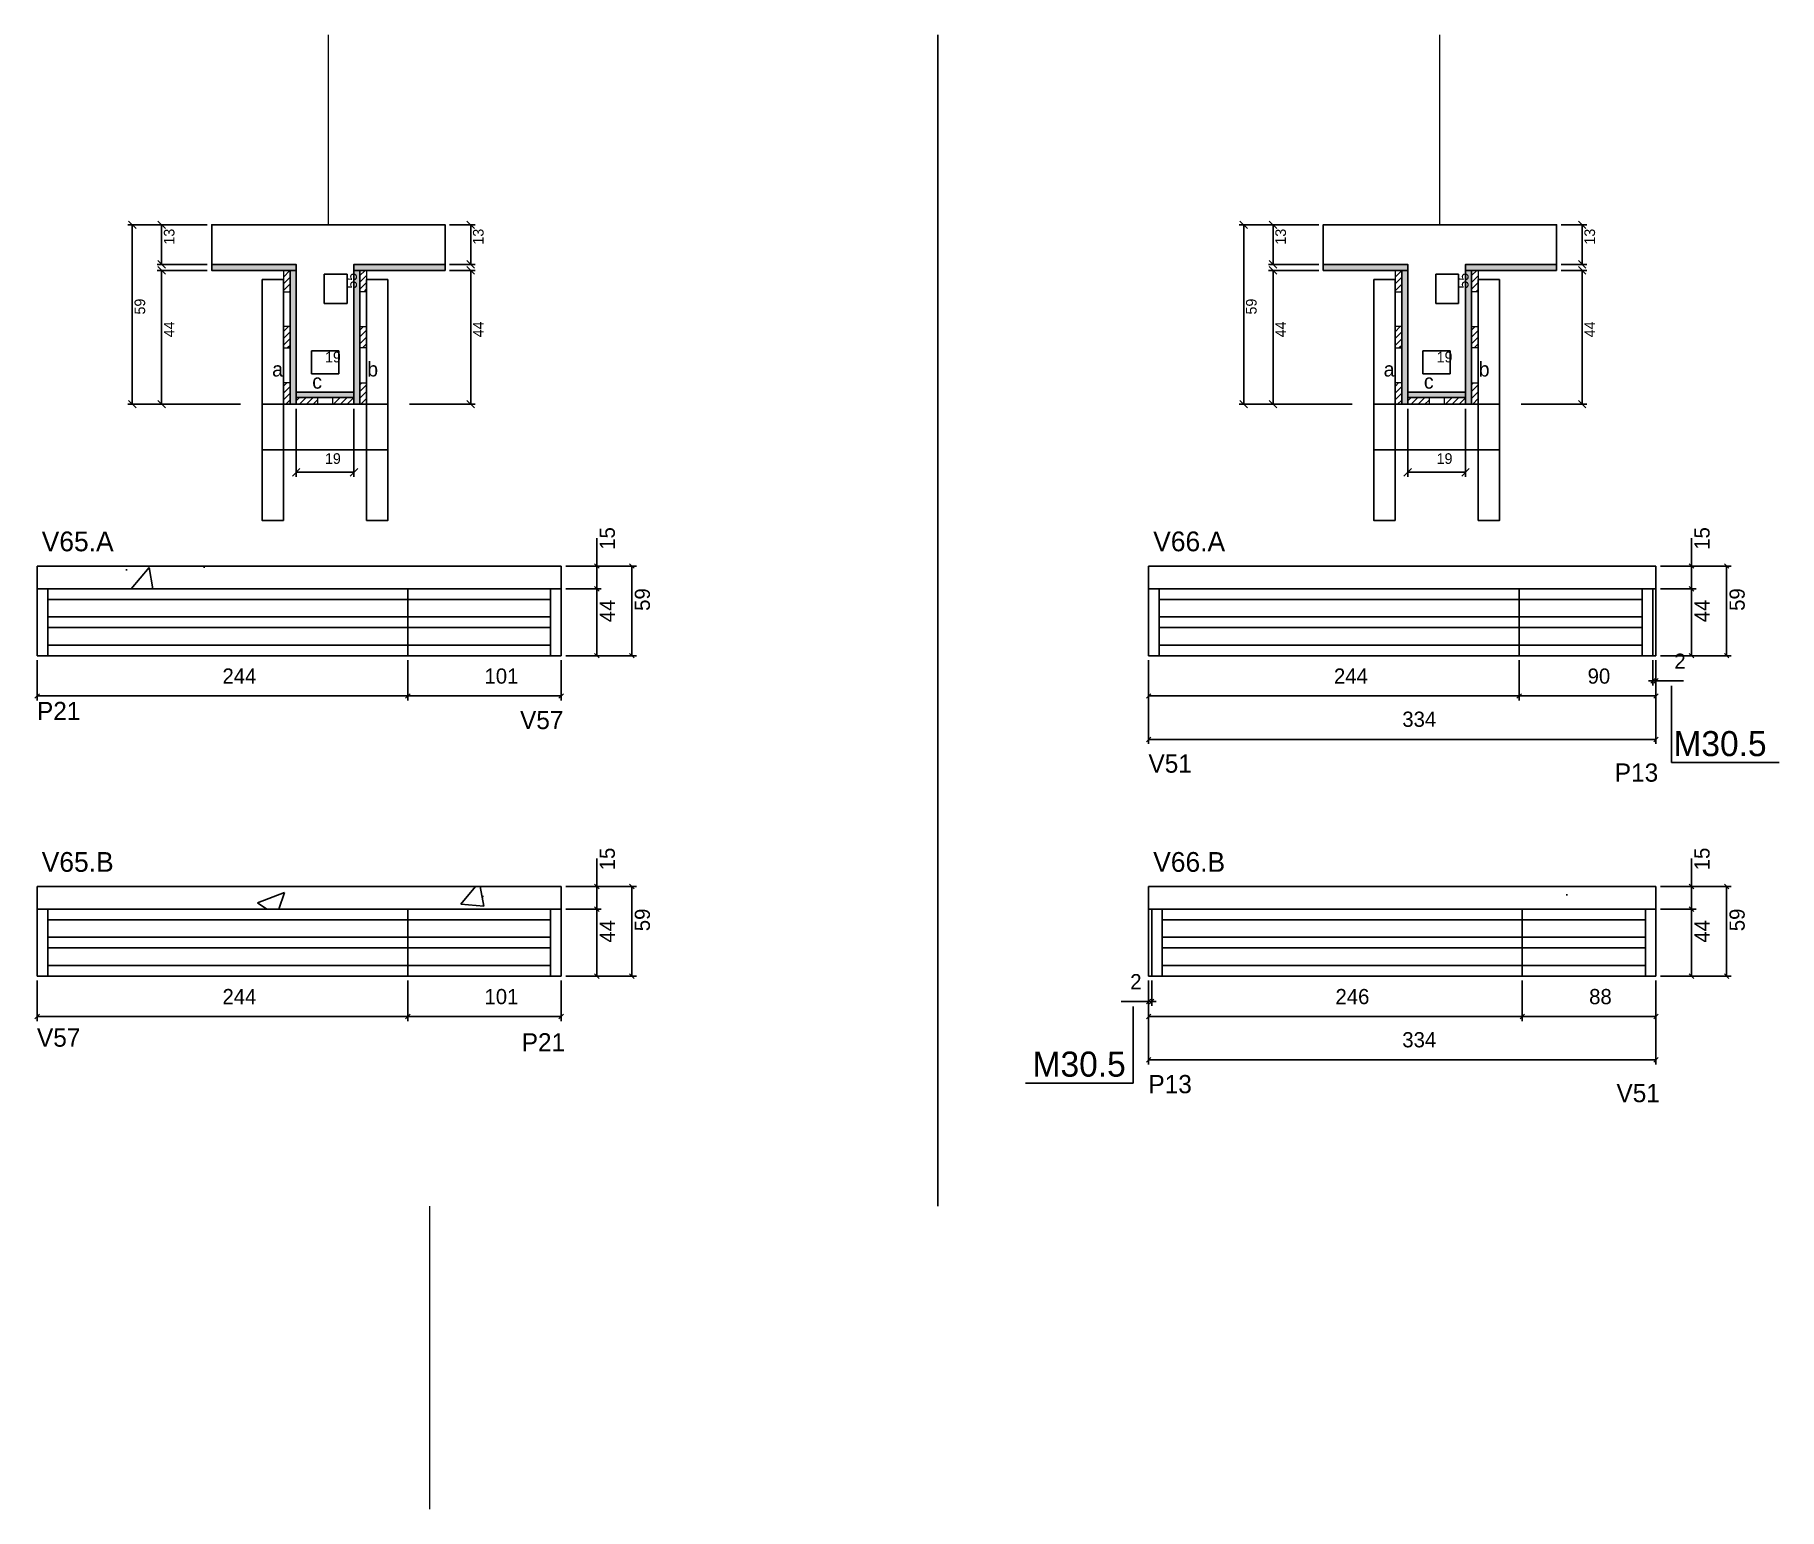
# Model space of a CAD drawing. Header units: metres. Extents: x 7484 to 8632, y 5126 to 6096.
import ezdxf

# ---------------------------------------------------------------- set-up
doc = ezdxf.new("R2010")
doc.units = ezdxf.units.M
for name, color, linetype in [('5', 7, 'Continuous'), ('CONCRETO', 7, 'Continuous'), ('COTA', 7, 'Continuous'), ('Cota Seção (2x)', 7, 'Continuous'), ('detalhes', 7, 'Continuous'), ('Hachura', 7, 'Continuous'), ('Madeira', 7, 'Continuous'), ('NOMENCLATURA', 7, 'Continuous'), ('Painéis', 7, 'Continuous'), ('SARR_2.2x7', 7, 'Continuous'), ('SARR_3.5x7', 7, 'Continuous'), ('SARRAFO DE PRESSAO', 7, 'Continuous'), ('Texto Seção', 7, 'Continuous')]:
    doc.layers.add(name, color=color, linetype=linetype)

msp = doc.modelspace()

# ---------------------------------------------------------------- hatches: boundary and pattern name
at = {"layer": 'COTA'}
h = msp.add_hatch(dxfattribs=at)
h.set_pattern_fill('AR-CONC')
h.paths.add_polyline_path([(7830.3, 5731.5), (7830.3, 5746.5), (7485.1, 5746.5), (7485.3, 5731.5), (7830.3, 5731.5)])
h = msp.add_hatch(dxfattribs=at)
h.set_pattern_fill('AR-CONC')
h.paths.add_polyline_path([(8551, 5731.5), (8551, 5746.5), (8216.8, 5746.5), (8217, 5731.5), (8551, 5731.5)])
h = msp.add_hatch(dxfattribs=at)
h.set_pattern_fill('AR-CONC')
h.paths.add_polyline_path([(7830.3, 5520.7), (7830.3, 5535.7), (7485.1, 5535.7), (7485.3, 5520.7), (7830.3, 5520.7)])
h = msp.add_hatch(dxfattribs=at)
h.set_pattern_fill('AR-CONC')
h.paths.add_polyline_path([(8551, 5520.7), (8551, 5535.7), (8216.8, 5535.7), (8217, 5520.7), (8551, 5520.7)])
at = {"layer": 'Hachura'}
h = msp.add_hatch(color=7, dxfattribs=at)
h.dxf.hatch_style = 1
h.paths.add_polyline_path([(7655.8, 5941), (7655.8, 5945), (7600.2, 5945), (7600.2, 5941), (7655.8, 5941)])
h = msp.add_hatch(dxfattribs=at)
h.set_pattern_fill('ANSI31')
h.paths.add_polyline_path([(7647.4, 5927), (7651.8, 5927), (7651.8, 5941), (7647.4, 5941), (7647.4, 5927)])
h = msp.add_hatch(color=7, dxfattribs=at)
h.dxf.hatch_style = 1
h.paths.add_polyline_path([(7651.8, 5941), (7655.8, 5941), (7655.8, 5853), (7651.8, 5853), (7651.8, 5941)])
h = msp.add_hatch(color=7, dxfattribs=at)
h.dxf.hatch_style = 1
h.paths.add_polyline_path([(7753.8, 5941), (7753.8, 5945), (7693.8, 5945), (7693.8, 5941), (7753.8, 5941)])
h = msp.add_hatch(color=7, dxfattribs=at)
h.dxf.hatch_style = 1
h.paths.add_polyline_path([(7697.8, 5943), (7693.8, 5943), (7693.8, 5853), (7697.8, 5853), (7697.8, 5943)])
h = msp.add_hatch(dxfattribs=at)
h.set_pattern_fill('ANSI31')
h.paths.add_polyline_path([(7702.2, 5927), (7697.8, 5927), (7697.8, 5941), (7702.2, 5941), (7702.2, 5927)])
h = msp.add_hatch(color=7, dxfattribs=at)
h.dxf.hatch_style = 1
h.paths.add_polyline_path([(8387.6, 5941), (8387.6, 5945), (8332, 5945), (8332, 5941), (8387.6, 5941)])
h = msp.add_hatch(dxfattribs=at)
h.set_pattern_fill('ANSI31')
h.paths.add_polyline_path([(8379.2, 5927), (8383.6, 5927), (8383.6, 5941), (8379.2, 5941), (8379.2, 5927)])
h = msp.add_hatch(color=7, dxfattribs=at)
h.dxf.hatch_style = 1
h.paths.add_polyline_path([(8383.6, 5941), (8387.6, 5941), (8387.6, 5853), (8383.6, 5853), (8383.6, 5941)])
h = msp.add_hatch(color=7, dxfattribs=at)
h.dxf.hatch_style = 1
h.paths.add_polyline_path([(8485.6, 5941), (8485.6, 5945), (8425.6, 5945), (8425.6, 5941), (8485.6, 5941)])
h = msp.add_hatch(color=7, dxfattribs=at)
h.dxf.hatch_style = 1
h.paths.add_polyline_path([(8429.6, 5943), (8425.6, 5943), (8425.6, 5853), (8429.6, 5853), (8429.6, 5943)])
h = msp.add_hatch(dxfattribs=at)
h.set_pattern_fill('ANSI31')
h.paths.add_polyline_path([(8434, 5927), (8429.6, 5927), (8429.6, 5941), (8434, 5941), (8434, 5927)])
h = msp.add_hatch(dxfattribs=at)
h.set_pattern_fill('ANSI31')
h.paths.add_polyline_path([(7647.4, 5890), (7651.8, 5890), (7651.8, 5904), (7647.4, 5904), (7647.4, 5890)])
h = msp.add_hatch(dxfattribs=at)
h.set_pattern_fill('ANSI31')
h.paths.add_polyline_path([(7702.2, 5890), (7697.8, 5890), (7697.8, 5904), (7702.2, 5904), (7702.2, 5890)])
h = msp.add_hatch(dxfattribs=at)
h.set_pattern_fill('ANSI31')
h.paths.add_polyline_path([(8379.2, 5890), (8383.6, 5890), (8383.6, 5904), (8379.2, 5904), (8379.2, 5890)])
h = msp.add_hatch(dxfattribs=at)
h.set_pattern_fill('ANSI31')
h.paths.add_polyline_path([(8434, 5890), (8429.6, 5890), (8429.6, 5904), (8434, 5904), (8434, 5890)])
h = msp.add_hatch(dxfattribs=at)
h.set_pattern_fill('ANSI31')
h.paths.add_polyline_path([(7647.4, 5853), (7651.8, 5853), (7651.8, 5867), (7647.4, 5867), (7647.4, 5853)])
h = msp.add_hatch(color=7, dxfattribs=at)
h.dxf.hatch_style = 1
h.paths.add_polyline_path([(7693.8, 5857.4), (7693.8, 5861), (7655.8, 5861), (7655.8, 5857.4), (7693.8, 5857.4)])
h = msp.add_hatch(dxfattribs=at)
h.set_pattern_fill('ANSI31')
h.paths.add_polyline_path([(7655.8, 5853), (7655.8, 5857.4), (7669.8, 5857.4), (7669.8, 5853), (7655.8, 5853)])
h = msp.add_hatch(dxfattribs=at)
h.set_pattern_fill('ANSI31')
h.paths.add_polyline_path([(7693.8, 5853), (7693.8, 5857.4), (7679.8, 5857.4), (7679.8, 5853), (7693.8, 5853)])
h = msp.add_hatch(dxfattribs=at)
h.set_pattern_fill('ANSI31')
h.paths.add_polyline_path([(7702.2, 5853), (7697.8, 5853), (7697.8, 5867), (7702.2, 5867), (7702.2, 5853)])
h = msp.add_hatch(dxfattribs=at)
h.set_pattern_fill('ANSI31')
h.paths.add_polyline_path([(8379.2, 5853), (8383.6, 5853), (8383.6, 5867), (8379.2, 5867), (8379.2, 5853)])
h = msp.add_hatch(color=7, dxfattribs=at)
h.dxf.hatch_style = 1
h.paths.add_polyline_path([(8425.6, 5857.4), (8425.6, 5861), (8387.6, 5861), (8387.6, 5857.4), (8425.6, 5857.4)])
h = msp.add_hatch(dxfattribs=at)
h.set_pattern_fill('ANSI31')
h.paths.add_polyline_path([(8387.6, 5853), (8387.6, 5857.4), (8401.6, 5857.4), (8401.6, 5853), (8387.6, 5853)])
h = msp.add_hatch(dxfattribs=at)
h.set_pattern_fill('ANSI31')
h.paths.add_polyline_path([(8425.6, 5853), (8425.6, 5857.4), (8411.6, 5857.4), (8411.6, 5853), (8425.6, 5853)])
h = msp.add_hatch(dxfattribs=at)
h.set_pattern_fill('ANSI31')
h.paths.add_polyline_path([(8434, 5853), (8429.6, 5853), (8429.6, 5867), (8434, 5867), (8434, 5853)])

# ---------------------------------------------------------------- linework, layer by layer
at = {"layer": 'CONCRETO', "color": 251, "lineweight": 25}
for points in [[(7600.2, 5945), (7600.2, 5971), (7753.8, 5971), (7753.8, 5945), (7693.8, 5945), (7693.8, 5861), (7655.8, 5861), (7655.8, 5945)], [(8332, 5945), (8332, 5971), (8485.6, 5971), (8485.6, 5945), (8425.6, 5945), (8425.6, 5861), (8387.6, 5861), (8387.6, 5945)]]:
    msp.add_lwpolyline(points, close=True, dxfattribs=at)
at = {"layer": 'COTA', "color": 241, "lineweight": 25}
for p, q in [((8078.3, 6096), (8078.3, 5325.2)), ((7485.3, 5731.5), (7485.3, 5746.5)), ((7830.3, 5746.5), (7485.3, 5746.5)), ((7830.3, 5746.5), (7830.3, 5731.5)), ((8217, 5731.5), (8217, 5746.5)), ((8551, 5746.5), (8217, 5746.5)), ((8551, 5746.5), (8551, 5731.5)), ((7485.3, 5520.7), (7485.3, 5535.7)), ((7830.3, 5535.7), (7485.3, 5535.7)), ((7830.3, 5535.7), (7830.3, 5520.7)), ((8217, 5520.7), (8217, 5535.7)), ((8551, 5535.7), (8217, 5535.7)), ((8551, 5535.7), (8551, 5520.7))]:
    msp.add_line(p, q, dxfattribs=at)
at = {"layer": 'COTA', "color": 4, "lineweight": 25}
for p, q in [((7597.2, 5971), (7544.9, 5971)), ((7547.9, 5853), (7547.9, 5971)), ((7597.2, 5971), (7564.2, 5971)), ((7567.2, 5971), (7567.2, 5945)), ((7756.8, 5971), (7773.7, 5971)), ((7770.7, 5971), (7770.7, 5945)), ((8329, 5971), (8276.6, 5971)), ((8279.6, 5853), (8279.6, 5971)), ((8329, 5971), (8295.9, 5971)), ((8298.9, 5971), (8298.9, 5945)), ((8488.6, 5971), (8505.4, 5971)), ((8502.4, 5971), (8502.4, 5945)), ((7597.2, 5945), (7564.2, 5945)), ((7597.2, 5941), (7564.2, 5941)), ((7567.2, 5941), (7567.2, 5853)), ((7756.8, 5945), (7773.7, 5945)), ((7756.8, 5941), (7773.7, 5941)), ((7770.7, 5853), (7770.7, 5941)), ((8329, 5945), (8295.9, 5945)), ((8329, 5941), (8295.9, 5941)), ((8298.9, 5941), (8298.9, 5853)), ((8488.6, 5945), (8505.4, 5945)), ((8488.6, 5941), (8505.4, 5941)), ((8502.4, 5853), (8502.4, 5941)), ((7619.2, 5853), (7544.9, 5853)), ((7619.2, 5853), (7564.2, 5853)), ((7655.8, 5850), (7655.8, 5805.2)), ((7693.8, 5850), (7693.8, 5805.2)), ((7730.4, 5853), (7773.7, 5853)), ((8351, 5853), (8276.6, 5853)), ((8351, 5853), (8295.9, 5853)), ((8387.6, 5850), (8387.6, 5805.2)), ((8425.6, 5850), (8425.6, 5805.2)), ((8462.2, 5853), (8505.4, 5853)), ((7655.8, 5808.2), (7693.8, 5808.2)), ((8387.6, 5808.2), (8425.6, 5808.2)), ((7485.3, 5684.5), (7485.3, 5658)), ((7729.3, 5684.5), (7729.3, 5658)), ((7729.3, 5684.5), (7729.3, 5658)), ((7830.3, 5684.5), (7830.3, 5658)), ((8217, 5684.5), (8217, 5658)), ((8217, 5684.5), (8217, 5629.4)), ((8461, 5684.5), (8461, 5658)), ((8461, 5684.5), (8461, 5658)), ((8549, 5684.5), (8549, 5667.9)), ((8551, 5684.5), (8551, 5658)), ((8551, 5684.5), (8551, 5629.4)), ((8551, 5684.5), (8551, 5667.9)), ((7485.3, 5661), (7729.3, 5661)), ((7729.3, 5661), (7830.3, 5661)), ((8217, 5661), (8461, 5661)), ((8461, 5661), (8551, 5661)), ((8549, 5670.9), (8546, 5670.9)), ((8549, 5670.9), (8551, 5670.9)), ((8551, 5670.9), (8569.1, 5670.9)), ((8217, 5632.4), (8551, 5632.4)), ((7485.3, 5473.7), (7485.3, 5447.1)), ((7729.3, 5473.7), (7729.3, 5447.1)), ((7729.3, 5473.7), (7729.3, 5447.1)), ((7830.3, 5473.7), (7830.3, 5447.1)), ((8217, 5473.7), (8217, 5447.1)), ((8217, 5473.7), (8217, 5418.6)), ((8217, 5473.7), (8217, 5457)), ((8219, 5473.7), (8219, 5457)), ((8463, 5473.7), (8463, 5447.1)), ((8463, 5473.7), (8463, 5447.1)), ((8551, 5473.7), (8551, 5447.1)), ((8551, 5473.7), (8551, 5418.6)), ((8217, 5460), (8198.9, 5460)), ((8219, 5460), (8217, 5460)), ((8219, 5460), (8222, 5460)), ((7485.3, 5450.1), (7729.3, 5450.1)), ((7729.3, 5450.1), (7830.3, 5450.1)), ((8217, 5450.1), (8463, 5450.1)), ((8463, 5450.1), (8551, 5450.1)), ((8217, 5421.6), (8551, 5421.6))]:
    msp.add_line(p, q, dxfattribs=at)
at = {"layer": 'COTA', "color": 0, "lineweight": 25}
for p, q in [((7486.8, 5662.5), (7483.8, 5659.5)), ((7727.8, 5659.5), (7730.8, 5662.5)), ((7730.8, 5662.5), (7727.8, 5659.5)), ((7828.8, 5659.5), (7831.8, 5662.5)), ((8218.5, 5662.5), (8215.5, 5659.5)), ((8459.5, 5659.5), (8462.5, 5662.5)), ((8462.5, 5662.5), (8459.5, 5659.5)), ((8547.5, 5669.4), (8550.5, 5672.4)), ((8552.5, 5672.4), (8549.5, 5669.4)), ((8549.5, 5659.5), (8552.5, 5662.5)), ((8218.5, 5633.9), (8215.5, 5630.9)), ((8549.5, 5630.9), (8552.5, 5633.9)), ((8215.5, 5458.5), (8218.5, 5461.5)), ((8220.5, 5461.5), (8217.5, 5458.5)), ((7486.8, 5451.6), (7483.8, 5448.6)), ((7727.8, 5448.6), (7730.8, 5451.6)), ((7730.8, 5451.6), (7727.8, 5448.6)), ((7828.8, 5448.6), (7831.8, 5451.6)), ((8218.5, 5451.6), (8215.5, 5448.6)), ((8461.5, 5448.6), (8464.5, 5451.6)), ((8464.5, 5451.6), (8461.5, 5448.6)), ((8549.5, 5448.6), (8552.5, 5451.6)), ((8218.5, 5423.1), (8215.5, 5420.1)), ((8549.5, 5420.1), (8552.5, 5423.1))]:
    msp.add_line(p, q, dxfattribs=at)
for points in [[(7550.4, 5968.5), (7545.4, 5973.5)], [(7569.7, 5968.5), (7564.7, 5973.5)], [(7773.2, 5968.5), (7768.2, 5973.5)], [(8282.1, 5968.5), (8277.1, 5973.5)], [(8301.4, 5968.5), (8296.4, 5973.5)], [(8504.9, 5968.5), (8499.9, 5973.5)], [(7564.7, 5947.5), (7569.7, 5942.5)], [(7569.7, 5938.5), (7564.7, 5943.5)], [(7768.2, 5947.5), (7773.2, 5942.5)], [(7773.2, 5938.5), (7768.2, 5943.5)], [(8296.4, 5947.5), (8301.4, 5942.5)], [(8301.4, 5938.5), (8296.4, 5943.5)], [(8499.9, 5947.5), (8504.9, 5942.5)], [(8504.9, 5938.5), (8499.9, 5943.5)], [(7545.4, 5855.5), (7550.4, 5850.5)], [(7564.7, 5855.5), (7569.7, 5850.5)], [(7768.2, 5855.5), (7773.2, 5850.5)], [(8277.1, 5855.5), (8282.1, 5850.5)], [(8296.4, 5855.5), (8301.4, 5850.5)], [(8499.9, 5855.5), (8504.9, 5850.5)], [(7658.3, 5810.7), (7653.3, 5805.7)], [(7691.3, 5805.7), (7696.3, 5810.7)], [(8390.1, 5810.7), (8385.1, 5805.7)], [(8423.1, 5805.7), (8428.1, 5810.7)]]:
    msp.add_lwpolyline(points, dxfattribs=at)
at = {"layer": 'Cota Seção (2x)', "color": 180, "lineweight": 25}
for p, q in [((7689.3, 5938.6), (7674.3, 5938.6)), ((7674.3, 5938.6), (7674.3, 5919.3)), ((7689.3, 5919.3), (7689.3, 5938.6)), ((8421.1, 5938.6), (8406.1, 5938.6)), ((8406.1, 5938.6), (8406.1, 5919.3)), ((8421.1, 5919.3), (8421.1, 5938.6)), ((7674.3, 5919.3), (7689.3, 5919.3)), ((8406.1, 5919.3), (8421.1, 5919.3)), ((7683.8, 5888), (7665.8, 5888)), ((7665.8, 5888), (7665.8, 5873)), ((7683.8, 5873), (7683.8, 5888)), ((8415.6, 5888), (8397.6, 5888)), ((8397.6, 5888), (8397.6, 5873)), ((8415.6, 5873), (8415.6, 5888)), ((7665.8, 5873), (7683.8, 5873)), ((8397.6, 5873), (8415.6, 5873))]:
    msp.add_line(p, q, dxfattribs=at)
at = {"layer": 'Madeira', "color": 126, "lineweight": 18}
for points in [[(7647.4, 5927), (7651.8, 5927), (7651.8, 5941), (7647.4, 5941)], [(7702.2, 5927), (7697.8, 5927), (7697.8, 5941), (7702.2, 5941)], [(8379.2, 5927), (8383.6, 5927), (8383.6, 5941), (8379.2, 5941)], [(8434, 5927), (8429.6, 5927), (8429.6, 5941), (8434, 5941)], [(7647.4, 5890), (7651.8, 5890), (7651.8, 5904), (7647.4, 5904)], [(7702.2, 5890), (7697.8, 5890), (7697.8, 5904), (7702.2, 5904)], [(8379.2, 5890), (8383.6, 5890), (8383.6, 5904), (8379.2, 5904)], [(8434, 5890), (8429.6, 5890), (8429.6, 5904), (8434, 5904)], [(7647.4, 5853), (7651.8, 5853), (7651.8, 5867), (7647.4, 5867)], [(7655.8, 5853), (7655.8, 5857.4), (7669.8, 5857.4), (7669.8, 5853)], [(7693.8, 5853), (7693.8, 5857.4), (7679.8, 5857.4), (7679.8, 5853)], [(7702.2, 5853), (7697.8, 5853), (7697.8, 5867), (7702.2, 5867)], [(8379.2, 5853), (8383.6, 5853), (8383.6, 5867), (8379.2, 5867)], [(8387.6, 5853), (8387.6, 5857.4), (8401.6, 5857.4), (8401.6, 5853)], [(8425.6, 5853), (8425.6, 5857.4), (8411.6, 5857.4), (8411.6, 5853)], [(8434, 5853), (8429.6, 5853), (8429.6, 5867), (8434, 5867)]]:
    msp.add_lwpolyline(points, close=True, dxfattribs=at)
at = {"layer": 'NOMENCLATURA', "color": 7, "lineweight": 25}
for p, q in [((8561.2, 5617.2), (8561.2, 5667.6)), ((8561.2, 5617.2), (8632.1, 5617.2)), ((8206.8, 5406.3), (8206.8, 5456.7)), ((8206.8, 5406.3), (8135.9, 5406.3))]:
    msp.add_line(p, q, dxfattribs=at)
at = {"layer": 'Painéis', "color": 4, "lineweight": 25}
for p, q in [((7853.7, 5746.5), (7853.7, 5764.9)), ((8574.4, 5746.5), (8574.4, 5764.9)), ((7833.3, 5746.5), (7856.7, 5746.5)), ((7833.3, 5746.5), (7879.8, 5746.5)), ((7853.7, 5731.5), (7853.7, 5746.5)), ((7876.8, 5746.5), (7876.8, 5687.5)), ((8554, 5746.5), (8577.4, 5746.5)), ((8554, 5746.5), (8600.5, 5746.5)), ((8574.4, 5731.5), (8574.4, 5746.5)), ((8597.5, 5746.5), (8597.5, 5687.5)), ((7833.3, 5731.5), (7856.7, 5731.5)), ((7833.3, 5731.5), (7856.7, 5731.5)), ((7853.7, 5731.5), (7853.7, 5687.5)), ((8554, 5731.5), (8577.4, 5731.5)), ((8554, 5731.5), (8577.4, 5731.5)), ((8574.4, 5731.5), (8574.4, 5687.5)), ((7833.3, 5687.5), (7856.7, 5687.5)), ((7833.3, 5687.5), (7879.8, 5687.5)), ((8554, 5687.5), (8577.4, 5687.5)), ((8554, 5687.5), (8600.5, 5687.5)), ((7853.7, 5535.7), (7853.7, 5554)), ((8574.4, 5535.7), (8574.4, 5554)), ((7833.3, 5535.7), (7856.7, 5535.7)), ((7833.3, 5535.7), (7879.8, 5535.7)), ((7853.7, 5520.7), (7853.7, 5535.7)), ((7876.8, 5535.7), (7876.8, 5476.7)), ((8554, 5535.7), (8577.4, 5535.7)), ((8554, 5535.7), (8600.5, 5535.7)), ((8574.4, 5520.7), (8574.4, 5535.7)), ((8597.5, 5535.7), (8597.5, 5476.7)), ((7833.3, 5520.7), (7856.7, 5520.7)), ((7833.3, 5520.7), (7856.7, 5520.7)), ((7853.7, 5520.7), (7853.7, 5476.7)), ((8554, 5520.7), (8577.4, 5520.7)), ((8554, 5520.7), (8577.4, 5520.7)), ((8574.4, 5520.7), (8574.4, 5476.7)), ((7833.3, 5476.7), (7856.7, 5476.7)), ((7833.3, 5476.7), (7879.8, 5476.7)), ((8554, 5476.7), (8577.4, 5476.7)), ((8554, 5476.7), (8600.5, 5476.7))]:
    msp.add_line(p, q, dxfattribs=at)
at = {"layer": 'Painéis', "color": 0, "lineweight": 25}
for p, q in [((7855.2, 5745), (7852.2, 5748)), ((7878.3, 5745), (7875.3, 5748)), ((8575.9, 5745), (8572.9, 5748)), ((8599, 5745), (8596, 5748)), ((7852.2, 5733), (7855.2, 5730)), ((7855.2, 5730), (7852.2, 5733)), ((8572.9, 5733), (8575.9, 5730)), ((8575.9, 5730), (8572.9, 5733)), ((7852.2, 5689), (7855.2, 5686)), ((7875.3, 5689), (7878.3, 5686)), ((8572.9, 5689), (8575.9, 5686)), ((8596, 5689), (8599, 5686)), ((7855.2, 5534.2), (7852.2, 5537.2)), ((7878.3, 5534.2), (7875.3, 5537.2)), ((8575.9, 5534.2), (8572.9, 5537.2)), ((8599, 5534.2), (8596, 5537.2)), ((7852.2, 5522.2), (7855.2, 5519.2)), ((7855.2, 5519.2), (7852.2, 5522.2)), ((8572.9, 5522.2), (8575.9, 5519.2)), ((8575.9, 5519.2), (8572.9, 5522.2)), ((7852.2, 5478.2), (7855.2, 5475.2)), ((7875.3, 5478.2), (7878.3, 5475.2)), ((8572.9, 5478.2), (8575.9, 5475.2)), ((8596, 5478.2), (8599, 5475.2))]:
    msp.add_line(p, q, dxfattribs=at)
at = {"layer": 'Painéis', "color": 200, "lineweight": 25}
for p, q in [((7485.3, 5731.5), (7830.3, 5731.5)), ((7485.3, 5687.5), (7485.3, 5731.5)), ((7729.3, 5687.5), (7729.3, 5731.5)), ((7830.3, 5687.5), (7830.3, 5731.5)), ((8217, 5731.5), (8551, 5731.5)), ((8217, 5687.5), (8217, 5731.5)), ((8461, 5687.5), (8461, 5731.5)), ((8549, 5687.5), (8549, 5731.5)), ((8551, 5687.5), (8551, 5731.5)), ((7485.3, 5687.5), (7830.3, 5687.5)), ((8217, 5687.5), (8551, 5687.5)), ((7485.3, 5520.7), (7830.3, 5520.7)), ((7485.3, 5476.7), (7485.3, 5520.7)), ((7729.3, 5476.7), (7729.3, 5520.7)), ((7830.3, 5476.7), (7830.3, 5520.7)), ((8217, 5520.7), (8551, 5520.7)), ((8217, 5476.7), (8217, 5520.7)), ((8219, 5476.7), (8219, 5520.7)), ((8463, 5476.7), (8463, 5520.7)), ((8551, 5476.7), (8551, 5520.7)), ((7485.3, 5476.7), (7830.3, 5476.7)), ((8217, 5476.7), (8551, 5476.7))]:
    msp.add_line(p, q, dxfattribs=at)
for points in [[(7655.8, 5941), (7655.8, 5945), (7600.2, 5945), (7600.2, 5941)], [(7651.8, 5941), (7655.8, 5941), (7655.8, 5853), (7651.8, 5853)], [(7753.8, 5941), (7753.8, 5945), (7693.8, 5945), (7693.8, 5941)], [(7697.8, 5941), (7693.8, 5941), (7693.8, 5853), (7697.8, 5853)], [(8387.6, 5941), (8387.6, 5945), (8332, 5945), (8332, 5941)], [(8383.6, 5941), (8387.6, 5941), (8387.6, 5853), (8383.6, 5853)], [(8485.6, 5941), (8485.6, 5945), (8425.6, 5945), (8425.6, 5941)], [(8429.6, 5941), (8425.6, 5941), (8425.6, 5853), (8429.6, 5853)], [(7693.8, 5857.4), (7693.8, 5861), (7655.8, 5861), (7655.8, 5857.4)], [(8425.6, 5857.4), (8425.6, 5861), (8387.6, 5861), (8387.6, 5857.4)]]:
    msp.add_lwpolyline(points, close=True, dxfattribs=at)
at = {"layer": 'SARR_2.2x7', "color": 40, "lineweight": 25}
for p, q in [((7492.3, 5687.5), (7492.3, 5731.5)), ((7823.3, 5687.5), (7823.3, 5731.5)), ((8224, 5687.5), (8224, 5731.5)), ((8542, 5687.5), (8542, 5731.5)), ((7492.3, 5724.5), (7729.3, 5724.5)), ((7729.3, 5724.5), (7823.3, 5724.5)), ((8224, 5724.5), (8461, 5724.5)), ((8461, 5724.5), (8542, 5724.5)), ((7492.3, 5713), (7729.3, 5713)), ((7729.3, 5713), (7823.3, 5713)), ((8224, 5713), (8461, 5713)), ((8461, 5713), (8542, 5713)), ((7492.3, 5706), (7729.3, 5706)), ((7729.3, 5706), (7823.3, 5706)), ((8224, 5706), (8461, 5706)), ((8461, 5706), (8542, 5706)), ((7492.3, 5694.5), (7729.3, 5694.5)), ((7729.3, 5694.5), (7823.3, 5694.5)), ((8224, 5694.5), (8461, 5694.5)), ((8461, 5694.5), (8542, 5694.5)), ((7492.3, 5476.7), (7492.3, 5520.7)), ((7492.3, 5513.7), (7729.3, 5513.7)), ((7729.3, 5513.7), (7823.3, 5513.7)), ((7823.3, 5476.7), (7823.3, 5520.7)), ((8226, 5476.7), (8226, 5520.7)), ((8226, 5513.7), (8463, 5513.7)), ((8463, 5513.7), (8544, 5513.7)), ((8544, 5476.7), (8544, 5520.7)), ((7492.3, 5502.2), (7729.3, 5502.2)), ((7729.3, 5502.2), (7823.3, 5502.2)), ((8226, 5502.2), (8463, 5502.2)), ((8463, 5502.2), (8544, 5502.2)), ((7492.3, 5495.2), (7729.3, 5495.2)), ((7729.3, 5495.2), (7823.3, 5495.2)), ((8226, 5495.2), (8463, 5495.2)), ((8463, 5495.2), (8544, 5495.2)), ((7492.3, 5483.7), (7729.3, 5483.7)), ((7729.3, 5483.7), (7823.3, 5483.7)), ((8226, 5483.7), (8463, 5483.7)), ((8463, 5483.7), (8544, 5483.7))]:
    msp.add_line(p, q, dxfattribs=at)
at = {"layer": 'SARR_3.5x7', "color": 81, "lineweight": 25}
for points in [[(7633.4, 5935), (7647.4, 5935), (7647.4, 5776.5), (7633.4, 5776.5)], [(7716.2, 5935), (7702.2, 5935), (7702.2, 5776.5), (7716.2, 5776.5)], [(8365.2, 5935), (8379.2, 5935), (8379.2, 5776.5), (8365.2, 5776.5)], [(8448, 5935), (8434, 5935), (8434, 5776.5), (8448, 5776.5)], [(7633.4, 5853), (7716.2, 5853), (7716.2, 5822.9), (7633.4, 5822.9)], [(8365.2, 5853), (8448, 5853), (8448, 5822.9), (8365.2, 5822.9)]]:
    msp.add_lwpolyline(points, close=True, dxfattribs=at)
at = {"layer": 'SARRAFO DE PRESSAO', "color": 30, "lineweight": 9}
msp.add_line((7743.8, 5126), (7743.8, 5325.2), dxfattribs=at)
at = {"layer": 'Texto Seção', "color": 252, "lineweight": 15}
for p, q in [((7677, 5971), (7677, 6096)), ((8408.8, 5971), (8408.8, 6096))]:
    msp.add_line(p, q, dxfattribs=at)

# ---------------------------------------------------------------- texts
at = {"layer": '5', "color": 5, "lineweight": 25}
for s, p in [('P21', (7485.2, 5645.1)), ('V57', (7803.2, 5639.2)), ('V51', (8216.9, 5610.5)), ('P13', (8523.9, 5604.6)), ('V57', (7485.2, 5430.2)), ('P21', (7804.3, 5427.1)), ('P13', (8216.9, 5399.6)), ('V51', (8525, 5393.7))]:
    msp.add_text(s, height=12, rotation=0, dxfattribs=at).set_placement(p)
at = {"layer": 'COTA', "color": 1, "lineweight": 25}
for s, p in [('13', (7575.7, 5958)), ('13', (7779.2, 5958)), ('13', (8307.4, 5958)), ('13', (8510.9, 5958)), ('59', (7556.4, 5912)), ('59', (8288.1, 5912)), ('44', (7575.7, 5897)), ('44', (7779.2, 5897)), ('44', (8307.4, 5897)), ('44', (8510.9, 5897))]:
    msp.add_text(s, height=7, rotation=90, dxfattribs=at).set_placement(p)
for p in [(7674.8, 5813.7), (8406.6, 5813.7)]:
    msp.add_text('19', height=7, dxfattribs=at).set_placement(p)
at = {"layer": 'COTA', "color": 240, "lineweight": 25}
for s, p in [('2', (8563.1, 5678.9)), ('244', (7607.3, 5669.1)), ('101', (7779.8, 5669.1)), ('244', (8339, 5669.1)), ('90', (8506, 5669.1)), ('334', (8384, 5640.7)), ('2', (8204.9, 5468)), ('244', (7607.3, 5458.2)), ('101', (7779.8, 5458.2)), ('246', (8340, 5458.2)), ('88', (8507, 5458.2)), ('334', (8384, 5429.8))]:
    msp.add_text(s, height=10, dxfattribs=at).set_placement(p)
at = {"layer": 'Cota Seção (2x)', "color": 1, "lineweight": 25}
for p in [(7695.8, 5929), (8427.6, 5929)]:
    msp.add_text('55', height=7, rotation=90, dxfattribs=at).set_placement(p)
for p in [(7674.8, 5880.5), (8406.6, 5880.5)]:
    msp.add_text('19', height=7, dxfattribs=at).set_placement(p)
at = {"layer": 'detalhes', "color": 4, "lineweight": 25}
for s, p in [('b', (7702.6, 5871.2)), ('b', (8434.3, 5871.2)), ('a', (7640, 5871.2)), ('c', (7666.4, 5863.2)), ('a', (8371.7, 5871.2)), ('c', (8398.2, 5863.2))]:
    msp.add_text(s, height=9.6, dxfattribs=at).set_placement(p)
at = {"layer": 'NOMENCLATURA', "color": 7, "lineweight": 25}
for p in [(8562.5, 5621.4), (8140.6, 5410.5)]:
    msp.add_text('M30.5', height=16.5, dxfattribs=at).set_placement(p)
at = {"layer": 'Painéis', "color": 240, "lineweight": 25}
for s, p in [('15', (7865.6, 5757.2)), ('15', (8586.3, 5757.2)), ('59', (7888.7, 5717)), ('59', (8609.4, 5717)), ('44', (7865.6, 5709.5)), ('44', (8586.3, 5709.5)), ('15', (7865.6, 5546.3)), ('15', (8586.3, 5546.3)), ('44', (7865.6, 5498.7)), ('59', (7888.7, 5506.2)), ('44', (8586.3, 5498.7)), ('59', (8609.4, 5506.2))]:
    msp.add_text(s, height=10, rotation=90, dxfattribs=at).set_placement(p)
at = {"layer": 'Texto Seção', "color": 7, "lineweight": 15}
for s, p in [('V65.A', (7488.3, 5756.2)), ('V66.A', (8220, 5756.2)), ('V65.B', (7488.3, 5545.3)), ('V66.B', (8220, 5545.3))]:
    msp.add_text(s, height=13, dxfattribs=at).set_placement(p)

doc.saveas('drawing.dxf')
